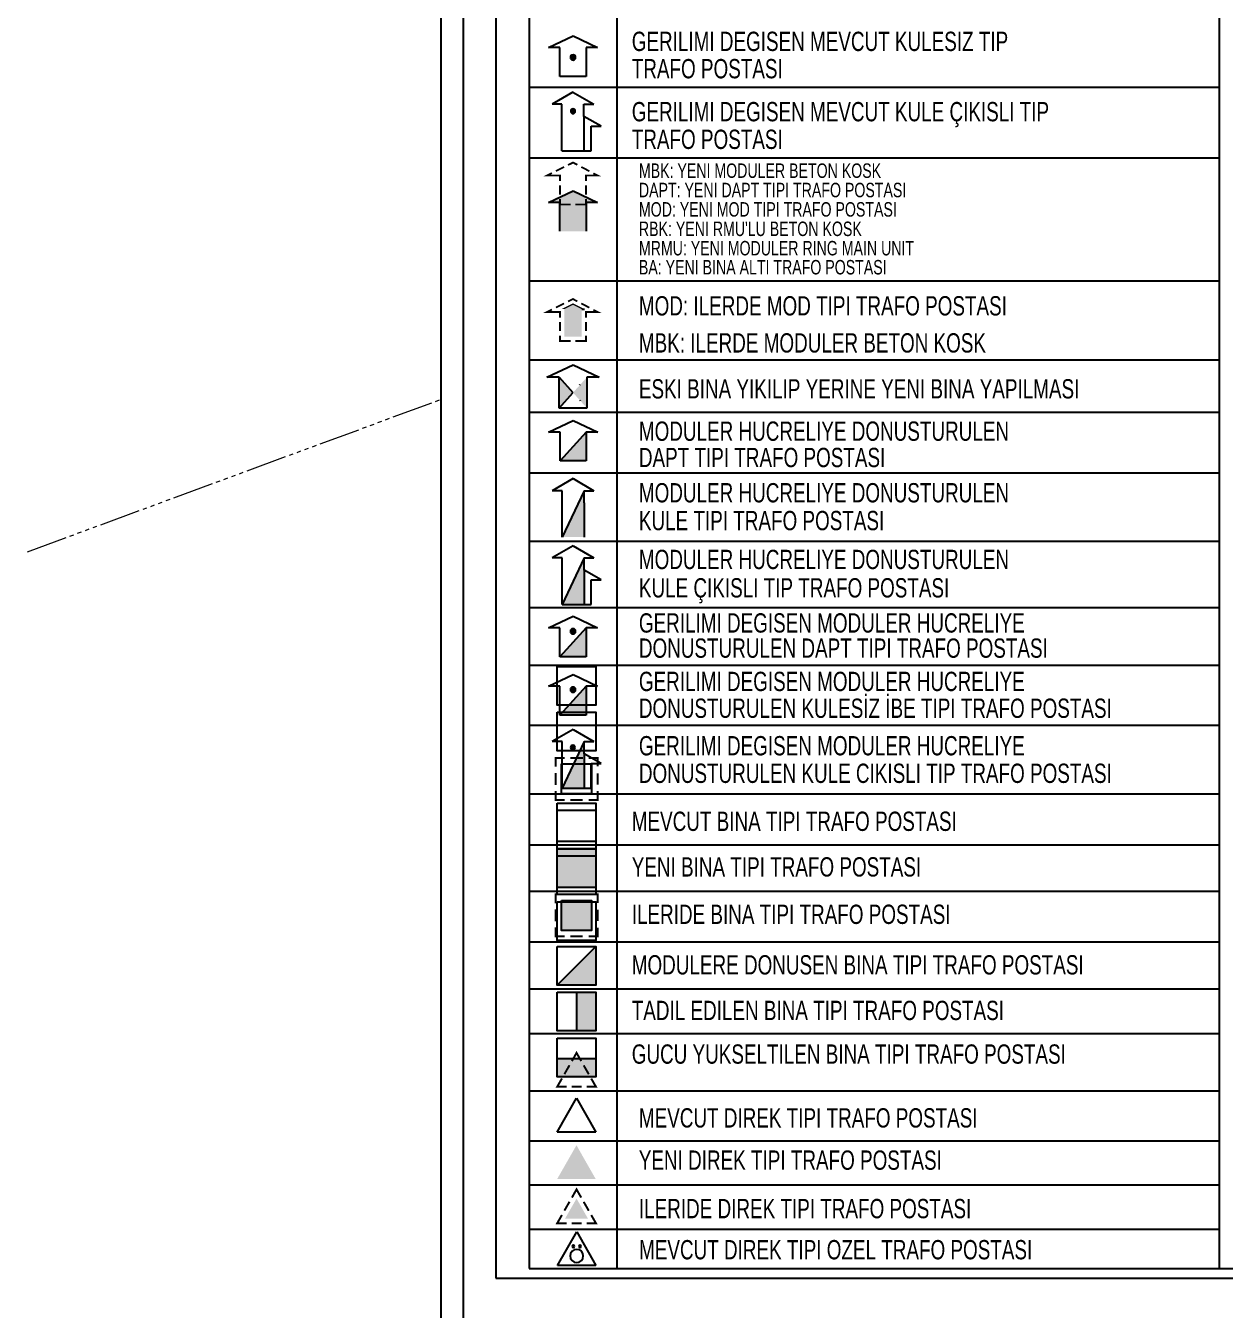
# Model space of a CAD drawing. Header units: millimetres. Extents: x 615240 to 617330, y 4151758 to 4153557.
# Drawn here: x 616525.9 to 616672.1, y 4152940 to 4153096.6 of the extents above; entities that cross this region are included whole.
import ezdxf
from ezdxf.xclip import XClip

# ---------------------------------------------------------------- set-up
doc = ezdxf.new("R2010")
doc.units = ezdxf.units.MM
doc.header["$XCLIPFRAME"] = 2
doc.linetypes.add('DASHDOT', pattern=[5, 2.5, -1.25, 0, -1.25])
doc.layers.add('01_UYGALAN_TARAMA', color=26, linetype='Continuous', lineweight=20)
doc.styles.get("Standard").update_dxf_attribs({"font": 'Arial'})

# ---------------------------------------------------------------- blocks, each defined once
blk = doc.blocks.new('fggg')
at = {"layer": '01_UYGALAN_TARAMA', "color": 252}
for p, q in [((616570.72, 4153048.91, 0.95), (616575.41, 4153050.64, 0.95)), ((616575.88, 4153050.81, 0.95), (616576.35, 4153050.98, 0.95)), ((616567.91, 4153047.87, 0.95), (616568.38, 4153048.04, 0.95)), ((616568.84, 4153048.22, 0.95), (616569.31, 4153048.39, 0.95)), ((616569.78, 4153048.56, 0.95), (616570.25, 4153048.74, 0.95)), ((616561.81, 4153045.62, 0.95), (616566.5, 4153047.35, 0.95)), ((616566.97, 4153047.53, 0.95), (616567.44, 4153047.7, 0.95)), ((616559.93, 4153044.93, 0.95), (616560.4, 4153045.1, 0.95)), ((616560.87, 4153045.28, 0.95), (616561.34, 4153045.45, 0.95)), ((616552.89, 4153042.34, 0.95), (616557.59, 4153044.07, 0.95)), ((616558.05, 4153044.24, 0.95), (616558.52, 4153044.41, 0.95)), ((616558.99, 4153044.59, 0.95), (616559.46, 4153044.76, 0.95)), ((616551.02, 4153041.65, 0.95), (616551.49, 4153041.82, 0.95)), ((616551.96, 4153041.99, 0.95), (616552.42, 4153042.16, 0.95)), ((616543.98, 4153039.05, 0.95), (616548.67, 4153040.78, 0.95)), ((616549.14, 4153040.95, 0.95), (616549.61, 4153041.13, 0.95)), ((616550.08, 4153041.3, 0.95), (616550.55, 4153041.47, 0.95)), ((616542.1, 4153038.36, 0.95), (616542.57, 4153038.53, 0.95)), ((616543.04, 4153038.71, 0.95), (616543.51, 4153038.88, 0.95)), ((616535.07, 4153035.77, 0.95), (616539.76, 4153037.49, 0.95)), ((616540.23, 4153037.67, 0.95), (616540.7, 4153037.84, 0.95)), ((616541.17, 4153038.01, 0.95), (616541.63, 4153038.19, 0.95)), ((616534.13, 4153035.42, 0.95), (616534.6, 4153035.59, 0.95)), ((616526.15, 4153032.48, 0.95), (616530.84, 4153034.21, 0.95)), ((616531.31, 4153034.38, 0.95), (616531.78, 4153034.55, 0.95)), ((616532.25, 4153034.73, 0.95), (616532.72, 4153034.9, 0.95)), ((616533.19, 4153035.07, 0.95), (616533.66, 4153035.25, 0.95))]:
    blk.add_line(p, q, dxfattribs=at)

msp = doc.modelspace()

# ---------------------------------------------------------------- hatches: boundary and pattern name
for points in [[(616592.94, 4153092.73), (616592.94, 4153092.75), (616592.93, 4153092.77), (616592.93, 4153092.79), (616592.93, 4153092.8), (616592.92, 4153092.82), (616592.92, 4153092.84), (616592.91, 4153092.86), (616592.9, 4153092.88), (616592.89, 4153092.89), (616592.88, 4153092.91), (616592.87, 4153092.92), (616592.86, 4153092.94), (616592.84, 4153092.95), (616592.83, 4153092.97), (616592.81, 4153092.98), (616592.8, 4153092.99), (616592.78, 4153093), (616592.77, 4153093.01), (616592.75, 4153093.02), (616592.73, 4153093.02), (616592.71, 4153093.03), (616592.69, 4153093.04), (616592.68, 4153093.04), (616592.66, 4153093.04), (616592.64, 4153093.04), (616592.62, 4153093.05), (616592.6, 4153093.04), (616592.58, 4153093.04), (616592.56, 4153093.04), (616592.54, 4153093.04), (616592.52, 4153093.03), (616592.51, 4153093.02), (616592.49, 4153093.02), (616592.47, 4153093.01), (616592.45, 4153093), (616592.44, 4153092.99), (616592.42, 4153092.98), (616592.41, 4153092.97), (616592.39, 4153092.95), (616592.38, 4153092.94), (616592.37, 4153092.92), (616592.36, 4153092.91), (616592.35, 4153092.89), (616592.34, 4153092.88), (616592.33, 4153092.86), (616592.32, 4153092.84), (616592.32, 4153092.82), (616592.31, 4153092.8), (616592.31, 4153092.79), (616592.3, 4153092.77), (616592.3, 4153092.75), (616592.3, 4153092.73), (616592.3, 4153092.71), (616592.3, 4153092.69), (616592.31, 4153092.67), (616592.31, 4153092.65), (616592.32, 4153092.63), (616592.32, 4153092.62), (616592.33, 4153092.6), (616592.34, 4153092.58), (616592.35, 4153092.56), (616592.36, 4153092.55), (616592.37, 4153092.53), (616592.38, 4153092.52), (616592.39, 4153092.5), (616592.41, 4153092.49), (616592.42, 4153092.48), (616592.44, 4153092.47), (616592.45, 4153092.46), (616592.47, 4153092.45), (616592.49, 4153092.44), (616592.51, 4153092.43), (616592.52, 4153092.42), (616592.54, 4153092.42), (616592.56, 4153092.42), (616592.58, 4153092.41), (616592.6, 4153092.41), (616592.62, 4153092.41), (616592.64, 4153092.41), (616592.66, 4153092.41), (616592.68, 4153092.42), (616592.69, 4153092.42), (616592.71, 4153092.42), (616592.73, 4153092.43), (616592.75, 4153092.44), (616592.77, 4153092.45), (616592.78, 4153092.46), (616592.8, 4153092.47), (616592.81, 4153092.48), (616592.83, 4153092.49), (616592.84, 4153092.5), (616592.86, 4153092.52), (616592.87, 4153092.53), (616592.88, 4153092.55), (616592.89, 4153092.56), (616592.9, 4153092.58), (616592.91, 4153092.6), (616592.92, 4153092.62), (616592.92, 4153092.63), (616592.93, 4153092.65), (616592.93, 4153092.67), (616592.93, 4153092.69), (616592.94, 4153092.71)], [(616592.9, 4153086.17), (616592.9, 4153086.19), (616592.9, 4153086.2), (616592.9, 4153086.22), (616592.89, 4153086.24), (616592.89, 4153086.25), (616592.88, 4153086.27), (616592.88, 4153086.29), (616592.87, 4153086.3), (616592.86, 4153086.32), (616592.85, 4153086.33), (616592.84, 4153086.34), (616592.83, 4153086.36), (616592.82, 4153086.37), (616592.81, 4153086.38), (616592.79, 4153086.39), (616592.78, 4153086.4), (616592.76, 4153086.41), (616592.75, 4153086.42), (616592.73, 4153086.43), (616592.72, 4153086.43), (616592.7, 4153086.44), (616592.69, 4153086.44), (616592.67, 4153086.45), (616592.65, 4153086.45), (616592.64, 4153086.45), (616592.62, 4153086.45), (616592.6, 4153086.45), (616592.58, 4153086.45), (616592.57, 4153086.45), (616592.55, 4153086.44), (616592.53, 4153086.44), (616592.52, 4153086.43), (616592.5, 4153086.43), (616592.49, 4153086.42), (616592.47, 4153086.41), (616592.46, 4153086.4), (616592.44, 4153086.39), (616592.43, 4153086.38), (616592.42, 4153086.37), (616592.41, 4153086.36), (616592.4, 4153086.34), (616592.39, 4153086.33), (616592.38, 4153086.32), (616592.37, 4153086.3), (616592.36, 4153086.29), (616592.36, 4153086.27), (616592.35, 4153086.25), (616592.34, 4153086.24), (616592.34, 4153086.22), (616592.34, 4153086.2), (616592.34, 4153086.19), (616592.34, 4153086.17), (616592.34, 4153086.15), (616592.34, 4153086.14), (616592.34, 4153086.12), (616592.34, 4153086.1), (616592.35, 4153086.09), (616592.36, 4153086.07), (616592.36, 4153086.05), (616592.37, 4153086.04), (616592.38, 4153086.02), (616592.39, 4153086.01), (616592.4, 4153086), (616592.41, 4153085.98), (616592.42, 4153085.97), (616592.43, 4153085.96), (616592.44, 4153085.95), (616592.46, 4153085.94), (616592.47, 4153085.93), (616592.49, 4153085.92), (616592.5, 4153085.91), (616592.52, 4153085.91), (616592.53, 4153085.9), (616592.55, 4153085.9), (616592.57, 4153085.89), (616592.58, 4153085.89), (616592.6, 4153085.89), (616592.62, 4153085.89), (616592.64, 4153085.89), (616592.65, 4153085.89), (616592.67, 4153085.89), (616592.69, 4153085.9), (616592.7, 4153085.9), (616592.72, 4153085.91), (616592.73, 4153085.91), (616592.75, 4153085.92), (616592.76, 4153085.93), (616592.78, 4153085.94), (616592.79, 4153085.95), (616592.81, 4153085.96), (616592.82, 4153085.97), (616592.83, 4153085.98), (616592.84, 4153086), (616592.85, 4153086.01), (616592.86, 4153086.02), (616592.87, 4153086.04), (616592.88, 4153086.05), (616592.88, 4153086.07), (616592.89, 4153086.09), (616592.89, 4153086.1), (616592.9, 4153086.12), (616592.9, 4153086.14), (616592.9, 4153086.15)], [(616594.22, 4153047.07), (616591.04, 4153043.55), (616594.22, 4153043.55)], [(616591.28, 4153034.26), (616593.96, 4153034.26), (616593.96, 4153038.43), (616593.96, 4153039.92)], [(616591.28, 4153026.06), (616593.96, 4153026.06), (616593.96, 4153030.23), (616593.96, 4153031.72)], [(616594.21, 4153023.2), (616591.03, 4153019.67), (616594.21, 4153019.67)], [(616592.94, 4153022.77), (616592.94, 4153022.79), (616592.93, 4153022.8), (616592.93, 4153022.82), (616592.93, 4153022.84), (616592.92, 4153022.86), (616592.92, 4153022.88), (616592.91, 4153022.9), (616592.9, 4153022.91), (616592.89, 4153022.93), (616592.88, 4153022.95), (616592.87, 4153022.96), (616592.86, 4153022.98), (616592.84, 4153022.99), (616592.83, 4153023), (616592.81, 4153023.02), (616592.8, 4153023.03), (616592.78, 4153023.04), (616592.77, 4153023.05), (616592.75, 4153023.06), (616592.73, 4153023.06), (616592.71, 4153023.07), (616592.69, 4153023.07), (616592.68, 4153023.08), (616592.66, 4153023.08), (616592.64, 4153023.08), (616592.62, 4153023.08), (616592.6, 4153023.08), (616592.58, 4153023.08), (616592.56, 4153023.08), (616592.54, 4153023.07), (616592.52, 4153023.07), (616592.51, 4153023.06), (616592.49, 4153023.06), (616592.47, 4153023.05), (616592.45, 4153023.04), (616592.44, 4153023.03), (616592.42, 4153023.02), (616592.41, 4153023), (616592.39, 4153022.99), (616592.38, 4153022.98), (616592.37, 4153022.96), (616592.36, 4153022.95), (616592.35, 4153022.93), (616592.34, 4153022.91), (616592.33, 4153022.9), (616592.32, 4153022.88), (616592.32, 4153022.86), (616592.31, 4153022.84), (616592.31, 4153022.82), (616592.3, 4153022.8), (616592.3, 4153022.79), (616592.3, 4153022.77), (616592.3, 4153022.75), (616592.3, 4153022.73), (616592.31, 4153022.71), (616592.31, 4153022.69), (616592.32, 4153022.67), (616592.32, 4153022.65), (616592.33, 4153022.64), (616592.34, 4153022.62), (616592.35, 4153022.6), (616592.36, 4153022.59), (616592.37, 4153022.57), (616592.38, 4153022.56), (616592.39, 4153022.54), (616592.41, 4153022.53), (616592.42, 4153022.52), (616592.44, 4153022.5), (616592.45, 4153022.49), (616592.47, 4153022.49), (616592.49, 4153022.48), (616592.51, 4153022.47), (616592.52, 4153022.46), (616592.54, 4153022.46), (616592.56, 4153022.45), (616592.58, 4153022.45), (616592.6, 4153022.45), (616592.62, 4153022.45), (616592.64, 4153022.45), (616592.66, 4153022.45), (616592.68, 4153022.45), (616592.69, 4153022.46), (616592.71, 4153022.46), (616592.73, 4153022.47), (616592.75, 4153022.48), (616592.77, 4153022.49), (616592.78, 4153022.49), (616592.8, 4153022.5), (616592.81, 4153022.52), (616592.83, 4153022.53), (616592.84, 4153022.54), (616592.86, 4153022.56), (616592.87, 4153022.57), (616592.88, 4153022.59), (616592.89, 4153022.6), (616592.9, 4153022.62), (616592.91, 4153022.64), (616592.92, 4153022.65), (616592.92, 4153022.67), (616592.93, 4153022.69), (616592.93, 4153022.71), (616592.93, 4153022.73), (616592.94, 4153022.75)], [(616594.21, 4153016.1), (616591.03, 4153012.57), (616594.21, 4153012.57)], [(616592.94, 4153015.66), (616592.94, 4153015.68), (616592.93, 4153015.7), (616592.93, 4153015.72), (616592.93, 4153015.74), (616592.92, 4153015.76), (616592.92, 4153015.78), (616592.91, 4153015.79), (616592.9, 4153015.81), (616592.89, 4153015.83), (616592.88, 4153015.84), (616592.87, 4153015.86), (616592.86, 4153015.87), (616592.84, 4153015.89), (616592.83, 4153015.9), (616592.81, 4153015.91), (616592.8, 4153015.93), (616592.78, 4153015.94), (616592.77, 4153015.95), (616592.75, 4153015.95), (616592.73, 4153015.96), (616592.71, 4153015.97), (616592.69, 4153015.97), (616592.68, 4153015.98), (616592.66, 4153015.98), (616592.64, 4153015.98), (616592.62, 4153015.98), (616592.6, 4153015.98), (616592.58, 4153015.98), (616592.56, 4153015.98), (616592.54, 4153015.97), (616592.52, 4153015.97), (616592.51, 4153015.96), (616592.49, 4153015.95), (616592.47, 4153015.95), (616592.45, 4153015.94), (616592.44, 4153015.93), (616592.42, 4153015.91), (616592.41, 4153015.9), (616592.39, 4153015.89), (616592.38, 4153015.87), (616592.37, 4153015.86), (616592.36, 4153015.84), (616592.35, 4153015.83), (616592.34, 4153015.81), (616592.33, 4153015.79), (616592.32, 4153015.78), (616592.32, 4153015.76), (616592.31, 4153015.74), (616592.31, 4153015.72), (616592.3, 4153015.7), (616592.3, 4153015.68), (616592.3, 4153015.66), (616592.3, 4153015.64), (616592.3, 4153015.63), (616592.31, 4153015.61), (616592.31, 4153015.59), (616592.32, 4153015.57), (616592.32, 4153015.55), (616592.33, 4153015.53), (616592.34, 4153015.52), (616592.35, 4153015.5), (616592.36, 4153015.48), (616592.37, 4153015.47), (616592.38, 4153015.45), (616592.39, 4153015.44), (616592.41, 4153015.43), (616592.42, 4153015.41), (616592.44, 4153015.4), (616592.45, 4153015.39), (616592.47, 4153015.38), (616592.49, 4153015.37), (616592.51, 4153015.37), (616592.52, 4153015.36), (616592.54, 4153015.36), (616592.56, 4153015.35), (616592.58, 4153015.35), (616592.6, 4153015.35), (616592.62, 4153015.35), (616592.64, 4153015.35), (616592.66, 4153015.35), (616592.68, 4153015.35), (616592.69, 4153015.36), (616592.71, 4153015.36), (616592.73, 4153015.37), (616592.75, 4153015.37), (616592.77, 4153015.38), (616592.78, 4153015.39), (616592.8, 4153015.4), (616592.81, 4153015.41), (616592.83, 4153015.43), (616592.84, 4153015.44), (616592.86, 4153015.45), (616592.87, 4153015.47), (616592.88, 4153015.48), (616592.89, 4153015.5), (616592.9, 4153015.52), (616592.91, 4153015.53), (616592.92, 4153015.55), (616592.92, 4153015.57), (616592.93, 4153015.59), (616592.93, 4153015.61), (616592.93, 4153015.63), (616592.94, 4153015.64)], [(616591.28, 4153003.67), (616593.96, 4153003.67), (616593.96, 4153007.85), (616593.96, 4153009.34)], [(616592.88, 4153008.61), (616592.88, 4153008.62), (616592.88, 4153008.64), (616592.87, 4153008.66), (616592.87, 4153008.67), (616592.87, 4153008.69), (616592.86, 4153008.71), (616592.85, 4153008.72), (616592.85, 4153008.74), (616592.84, 4153008.75), (616592.83, 4153008.77), (616592.82, 4153008.78), (616592.81, 4153008.79), (616592.8, 4153008.81), (616592.78, 4153008.82), (616592.77, 4153008.83), (616592.76, 4153008.84), (616592.74, 4153008.85), (616592.73, 4153008.86), (616592.71, 4153008.86), (616592.7, 4153008.87), (616592.68, 4153008.88), (616592.66, 4153008.88), (616592.65, 4153008.88), (616592.63, 4153008.89), (616592.61, 4153008.89), (616592.6, 4153008.89), (616592.58, 4153008.89), (616592.56, 4153008.89), (616592.55, 4153008.88), (616592.53, 4153008.88), (616592.51, 4153008.88), (616592.5, 4153008.87), (616592.48, 4153008.86), (616592.46, 4153008.86), (616592.45, 4153008.85), (616592.44, 4153008.84), (616592.42, 4153008.83), (616592.41, 4153008.82), (616592.4, 4153008.81), (616592.38, 4153008.79), (616592.37, 4153008.78), (616592.36, 4153008.77), (616592.35, 4153008.75), (616592.35, 4153008.74), (616592.34, 4153008.72), (616592.33, 4153008.71), (616592.33, 4153008.69), (616592.32, 4153008.67), (616592.32, 4153008.66), (616592.32, 4153008.64), (616592.31, 4153008.62), (616592.31, 4153008.61), (616592.31, 4153008.59), (616592.32, 4153008.57), (616592.32, 4153008.56), (616592.32, 4153008.54), (616592.33, 4153008.52), (616592.33, 4153008.51), (616592.34, 4153008.49), (616592.35, 4153008.48), (616592.35, 4153008.46), (616592.36, 4153008.45), (616592.37, 4153008.43), (616592.38, 4153008.42), (616592.4, 4153008.41), (616592.41, 4153008.4), (616592.42, 4153008.38), (616592.44, 4153008.37), (616592.45, 4153008.37), (616592.46, 4153008.36), (616592.48, 4153008.35), (616592.5, 4153008.34), (616592.51, 4153008.34), (616592.53, 4153008.33), (616592.55, 4153008.33), (616592.56, 4153008.33), (616592.58, 4153008.32), (616592.6, 4153008.32), (616592.61, 4153008.32), (616592.63, 4153008.33), (616592.65, 4153008.33), (616592.66, 4153008.33), (616592.68, 4153008.34), (616592.7, 4153008.34), (616592.71, 4153008.35), (616592.73, 4153008.36), (616592.74, 4153008.37), (616592.76, 4153008.37), (616592.77, 4153008.38), (616592.78, 4153008.4), (616592.8, 4153008.41), (616592.81, 4153008.42), (616592.82, 4153008.43), (616592.83, 4153008.45), (616592.84, 4153008.46), (616592.85, 4153008.48), (616592.85, 4153008.49), (616592.86, 4153008.51), (616592.87, 4153008.52), (616592.87, 4153008.54), (616592.87, 4153008.56), (616592.88, 4153008.57), (616592.88, 4153008.59)], [(616590.7, 4152991.56), (616595.41, 4152991.56), (616595.41, 4152996.27), (616590.7, 4152996.27)], [(616591.23, 4152989.97), (616591.23, 4152986.31), (616594.88, 4152986.31), (616594.88, 4152989.97)], [(616590.7, 4152979.63), (616595.41, 4152979.63), (616595.41, 4152984.33)], [(616593.05, 4152974.06), (616595.41, 4152974.06), (616595.41, 4152978.77), (616593.05, 4152978.77)], [(616595.4, 4152968.3), (616595.4, 4152970.66), (616590.7, 4152970.66), (616590.7, 4152968.3)]]:
    msp.add_hatch(color=5).paths.add_polyline_path(points)
at = {"linetype": 'DASHDOT'}
h = msp.add_hatch(color=5, dxfattribs=at)
h.paths.add_polyline_path([(616594.31, 4153053.74), (616592.62, 4153051.87), (616594.31, 4153049.99)])
h.paths.add_polyline_path([(616590.93, 4153049.99), (616592.62, 4153051.87), (616590.93, 4153053.74)])

# ---------------------------------------------------------------- linework, layer by layer
for p, q in [((616583.2, 4153216.23), (616583.2, 4152943.93)), ((616587.28, 4153214.94), (616587.28, 4152945.08)), ((616597.95, 4153209.68), (616597.95, 4152945.08)), ((616671.36, 4153209.68), (616671.36, 4152945.08)), ((616587.28, 4153089.12), (616671.36, 4153089.12)), ((616587.28, 4153080.5), (616671.36, 4153080.5)), ((616587.28, 4153080.5), (616671.36, 4153080.5)), ((616587.28, 4153065.52), (616671.28, 4153065.52)), ((616587.28, 4153055.89), (616671.28, 4153055.89)), ((616587.28, 4153049.48), (616671.28, 4153049.48)), ((616587.28, 4153042.1), (616671.28, 4153042.1)), ((616587.28, 4153033.76), (616671.28, 4153033.76)), ((616587.28, 4153025.69), (616671.28, 4153025.69)), ((616587.28, 4153018.63), (616671.28, 4153018.63)), ((616587.28, 4153011.34), (616671.28, 4153011.34)), ((616587.28, 4153002.98), (616671.28, 4153002.98)), ((616587.28, 4153002.98), (616671.36, 4153002.98)), ((616587.28, 4152996.74), (616671.36, 4152996.74)), ((616587.28, 4152991.1), (616671.36, 4152991.1)), ((616587.28, 4152984.92), (616671.36, 4152984.92)), ((616587.28, 4152979.2), (616671.36, 4152979.2)), ((616587.28, 4152973.75), (616671.36, 4152973.75)), ((616587.28, 4152966.76), (616671.28, 4152966.76)), ((616587.28, 4152960.67), (616671.28, 4152960.67)), ((616587.28, 4152955.29), (616671.27, 4152955.29)), ((616587.28, 4152949.87), (616671.27, 4152949.87)), ((616587.28, 4152945.08), (616756.87, 4152945.08)), ((616583.2, 4152943.93), (616758.83, 4152943.93))]:
    msp.add_line(p, q)
at = {"color": 5}
for p, q in [((616589.62, 4153093.96), (616592.62, 4153095.37)), ((616592.62, 4153095.37), (616595.62, 4153093.96)), ((616591.03, 4153093.96), (616589.62, 4153093.96)), ((616591.03, 4153090.43), (616591.03, 4153093.96)), ((616594.21, 4153093.96), (616594.21, 4153090.43)), ((616595.62, 4153093.96), (616594.21, 4153093.96)), ((616594.21, 4153090.43), (616591.03, 4153090.43)), ((616592.61, 4153088.51), (616590.08, 4153087.02)), ((616592.61, 4153088.51), (616595.14, 4153087.02)), ((616591.27, 4153087.02), (616590.08, 4153087.02)), ((616591.27, 4153081.36), (616591.27, 4153087.02)), ((616593.95, 4153087.02), (616595.14, 4153087.02)), ((616593.95, 4153085.53), (616593.95, 4153087.02)), ((616593.95, 4153085.53), (616593.95, 4153081.36)), ((616596.04, 4153084.34), (616593.95, 4153085.53)), ((616594.85, 4153081.36), (616594.85, 4153084.34)), ((616594.85, 4153084.34), (616596.04, 4153084.34)), ((616591.27, 4153081.36), (616594.85, 4153081.36)), ((616589.62, 4153075.07), (616592.62, 4153076.48)), ((616592.62, 4153076.48), (616595.62, 4153075.07)), ((616591.03, 4153075.07), (616589.62, 4153075.07)), ((616591.03, 4153071.54), (616591.03, 4153075.07)), ((616595.62, 4153075.07), (616594.21, 4153075.07)), ((616594.21, 4153075.07), (616594.21, 4153071.54)), ((616593.68, 4153062.05), (616594.03, 4153062.05)), ((616589.43, 4153053.74), (616592.62, 4153055.25)), ((616592.62, 4153055.25), (616595.81, 4153053.74)), ((616590.93, 4153053.74), (616589.43, 4153053.74)), ((616590.93, 4153049.99), (616590.93, 4153053.74)), ((616595.81, 4153053.74), (616594.31, 4153053.74)), ((616594.31, 4153053.74), (616594.31, 4153049.99)), ((616594.31, 4153049.99), (616590.93, 4153049.99)), ((616589.63, 4153047.07), (616592.63, 4153048.48)), ((616592.63, 4153048.48), (616595.63, 4153047.07)), ((616591.04, 4153047.07), (616589.63, 4153047.07)), ((616591.04, 4153043.55), (616591.04, 4153047.07)), ((616594.22, 4153047.07), (616591.04, 4153043.55)), ((616595.63, 4153047.07), (616594.22, 4153047.07)), ((616594.22, 4153047.07), (616594.22, 4153043.55)), ((616594.22, 4153043.55), (616591.04, 4153043.55)), ((616592.62, 4153041.41), (616590.09, 4153039.92)), ((616592.62, 4153041.41), (616595.15, 4153039.92)), ((616591.28, 4153039.92), (616590.09, 4153039.92)), ((616593.96, 4153039.92), (616591.28, 4153034.26)), ((616591.28, 4153034.26), (616591.28, 4153039.92)), ((616593.96, 4153039.92), (616595.15, 4153039.92)), ((616593.96, 4153038.43), (616593.96, 4153039.92)), ((616593.96, 4153038.43), (616593.96, 4153034.26)), ((616592.62, 4153033.21), (616590.09, 4153031.72)), ((616592.62, 4153033.21), (616595.15, 4153031.72)), ((616591.28, 4153031.72), (616590.09, 4153031.72)), ((616593.96, 4153031.72), (616591.28, 4153026.06)), ((616591.28, 4153026.06), (616591.28, 4153031.72)), ((616593.96, 4153030.23), (616593.96, 4153031.72)), ((616593.96, 4153031.72), (616595.15, 4153031.72)), ((616593.96, 4153030.23), (616593.96, 4153026.06)), ((616596.05, 4153029.04), (616593.96, 4153030.23)), ((616594.85, 4153026.06), (616594.85, 4153029.04)), ((616594.85, 4153029.04), (616596.05, 4153029.04)), ((616591.28, 4153026.06), (616594.85, 4153026.06)), ((616589.62, 4153023.2), (616592.62, 4153024.61)), ((616592.62, 4153024.61), (616595.62, 4153023.2)), ((616591.03, 4153023.2), (616589.62, 4153023.2)), ((616594.21, 4153023.2), (616591.03, 4153019.67)), ((616591.03, 4153019.67), (616591.03, 4153023.2)), ((616594.21, 4153023.2), (616594.21, 4153019.67)), ((616595.62, 4153023.2), (616594.21, 4153023.2)), ((616594.21, 4153019.67), (616591.03, 4153019.67)), ((616589.62, 4153016.1), (616592.62, 4153017.51)), ((616592.62, 4153017.51), (616595.62, 4153016.1)), ((616591.03, 4153016.1), (616589.62, 4153016.1)), ((616594.21, 4153016.1), (616591.03, 4153012.57)), ((616591.03, 4153012.57), (616591.03, 4153016.1)), ((616594.21, 4153016.1), (616594.21, 4153012.57)), ((616595.62, 4153016.1), (616594.21, 4153016.1)), ((616594.21, 4153012.57), (616591.03, 4153012.57)), ((616592.62, 4153010.82), (616590.09, 4153009.34)), ((616592.62, 4153010.82), (616595.15, 4153009.34)), ((616591.28, 4153009.34), (616590.09, 4153009.34)), ((616591.28, 4153003.67), (616591.28, 4153009.34)), ((616593.96, 4153009.34), (616591.28, 4153003.67)), ((616593.96, 4153009.34), (616595.15, 4153009.34)), ((616593.96, 4153007.85), (616593.96, 4153009.34)), ((616596.05, 4153006.65), (616593.96, 4153007.85)), ((616593.96, 4153007.85), (616593.96, 4153003.67)), ((616594.85, 4153006.65), (616596.05, 4153006.65)), ((616594.85, 4153003.67), (616594.85, 4153006.65)), ((616591.28, 4153003.67), (616594.85, 4153003.67)), ((616590.7, 4152979.63), (616595.41, 4152984.33)), ((616593.05, 4152978.77), (616593.05, 4152974.06)), ((616595.41, 4152970.65), (616590.7, 4152970.65)), ((616590.7, 4152961.73), (616593.05, 4152965.85)), ((616593.05, 4152965.85), (616595.41, 4152961.73)), ((616595.41, 4152961.73), (616590.7, 4152961.73)), ((616590.71, 4152945.44), (616593.07, 4152949.56)), ((616593.07, 4152949.56), (616595.42, 4152945.44)), ((616595.42, 4152945.44), (616590.71, 4152945.44))]:
    msp.add_line(p, q, dxfattribs=at)
at = {"color": 5, "linetype": 'DASHDOT'}
for p, q in [((616590.93, 4153053.74), (616594.31, 4153049.99)), ((616590.93, 4153049.99), (616594.31, 4153053.74))]:
    msp.add_line(p, q, dxfattribs=at)
msp.add_lwpolyline([(616579.24, 4152657.5), (615240.4, 4152657.5), (615240.4, 4153557.29), (616579.24, 4153557.29)], close=True)
msp.add_lwpolyline([(616576.54, 4152657.5), (616576.54, 4153486.88)])
at = {"color": 7}
msp.add_lwpolyline([(616767.24, 4152657.5), (616767.24, 4153219.38), (616579.24, 4153219.38), (616579.24, 4152657.5)], close=True, dxfattribs=at)
at = {"color": 5, "flags": 128}
for points, const_width in [([(616590.54, 4153078.88), (616591.54, 4153079.38)], 0.221), ([(616592.02, 4153079.62), (616592.62, 4153079.92), (616593.15, 4153079.65)], 0.221), ([(616593.63, 4153079.39), (616594.61, 4153078.87)], 0.221), ([(616591.03, 4153077.67), (616591.03, 4153078.34), (616589.45, 4153078.34), (616590.05, 4153078.64)], 0.221), ([(616595.1, 4153078.61), (616595.62, 4153078.34), (616594.21, 4153078.34), (616594.21, 4153077.67)], 0.221), ([(616591.03, 4153076.02), (616591.03, 4153077.13)], 0.221), ([(616594.21, 4153077.13), (616594.21, 4153076.02)], 0.221), ([(616592.35, 4153074.81), (616591.03, 4153074.81), (616591.03, 4153075.47)], 0.221), ([(616594.21, 4153075.47), (616594.21, 4153074.81), (616592.89, 4153074.81)], 0.221), ([(616591.03, 4153061.03), (616591.03, 4153061.7), (616589.45, 4153061.7), (616590.05, 4153062)], 0.221), ([(616590.54, 4153062.24), (616591.54, 4153062.74)], 0.221), ([(616592.02, 4153062.98), (616592.62, 4153063.28), (616593.15, 4153063)], 0.221), ([(616593.63, 4153062.75), (616594.61, 4153062.23)], 0.221), ([(616595.1, 4153061.97), (616595.62, 4153061.7), (616594.21, 4153061.7), (616594.21, 4153061.03)], 0.221), ([(616591.03, 4153059.38), (616591.03, 4153060.48)], 0.221), ([(616594.21, 4153060.49), (616594.21, 4153059.38)], 0.221), ([(616592.35, 4153058.17), (616591.03, 4153058.17), (616591.03, 4153058.83)], 0.221), ([(616594.21, 4153058.83), (616594.21, 4153058.17), (616592.89, 4153058.17)], 0.221), ([(616590.49, 4153006.27), (616590.49, 4153007.34), (616591.61, 4153007.34)], 0.245), ([(616592.28, 4153007.34), (616593.82, 4153007.34)], 0.245), ([(616594.53, 4153007.34), (616595.62, 4153007.34), (616595.62, 4153006.3)], 0.245), ([(616590.49, 4153004.04), (616590.49, 4153005.52)], 0.245), ([(616595.62, 4153005.48), (616595.62, 4153004.08)], 0.245), ([(616591.59, 4153002.22), (616590.49, 4153002.22), (616590.49, 4153003.31)], 0.245), ([(616595.62, 4153003.3), (616595.62, 4153002.22), (616594.52, 4153002.22)], 0.245), ([(616593.79, 4153002.22), (616592.3, 4153002.22)], 0.245), ([(616590.49, 4152989.63), (616590.49, 4152990.7), (616591.61, 4152990.7)], 0.245), ([(616592.28, 4152990.7), (616593.82, 4152990.7)], 0.245), ([(616594.53, 4152990.7), (616595.62, 4152990.7), (616595.62, 4152989.66)], 0.245), ([(616590.49, 4152987.4), (616590.49, 4152988.88)], 0.245), ([(616595.62, 4152988.84), (616595.62, 4152987.44)], 0.245), ([(616591.59, 4152985.58), (616590.49, 4152985.58), (616590.49, 4152986.67)], 0.245), ([(616593.79, 4152985.58), (616592.3, 4152985.58)], 0.245), ([(616595.62, 4152986.66), (616595.62, 4152985.58), (616594.52, 4152985.58)], 0.245), ([(616592.49, 4152970.38), (616593.05, 4152971.38), (616593.62, 4152970.38)], 0.245), ([(616591.57, 4152968.79), (616592.19, 4152969.87)], 0.245), ([(616593.92, 4152969.86), (616594.54, 4152968.78)], 0.245), ([(616591.85, 4152967.26), (616590.7, 4152967.26), (616591.27, 4152968.26)], 0.245), ([(616594.84, 4152968.25), (616595.41, 4152967.26), (616594.28, 4152967.26)], 0.245), ([(616593.67, 4152967.26), (616592.44, 4152967.26)], 0.245), ([(616592.49, 4152953.74), (616593.05, 4152954.74), (616593.62, 4152953.74)], 0.245), ([(616591.57, 4152952.15), (616592.19, 4152953.23)], 0.245), ([(616593.92, 4152953.22), (616594.54, 4152952.14)], 0.245), ([(616591.85, 4152950.62), (616590.7, 4152950.62), (616591.27, 4152951.62)], 0.245), ([(616594.84, 4152951.61), (616595.41, 4152950.62), (616594.28, 4152950.62)], 0.245), ([(616593.67, 4152950.62), (616592.44, 4152950.62)], 0.245)]:
    msp.add_lwpolyline(points, dxfattribs=dict(at, const_width=const_width))
for points in [[(616590.7, 4153018.47), (616595.41, 4153018.47), (616595.41, 4153013.77), (616590.7, 4153013.77)], [(616590.7, 4153012.91), (616595.41, 4153012.91), (616595.41, 4153008.21), (616590.7, 4153008.21)], [(616591.23, 4153006.61), (616594.88, 4153006.61), (616594.88, 4153002.95), (616591.23, 4153002.95)], [(616590.7, 4153001.83), (616595.41, 4153001.83), (616595.41, 4152997.13), (616590.7, 4152997.13)], [(616590.7, 4153000.97), (616595.41, 4153000.97), (616595.41, 4152996.27), (616590.7, 4152996.27)], [(616590.7, 4152996.27), (616595.41, 4152996.27), (616595.41, 4152991.56), (616590.7, 4152991.56)], [(616590.7, 4152995.41), (616595.41, 4152995.41), (616595.41, 4152990.7), (616590.7, 4152990.7)], [(616591.23, 4152989.97), (616594.88, 4152989.97), (616594.88, 4152986.31), (616591.23, 4152986.31)], [(616590.7, 4152989.8), (616595.41, 4152989.8), (616595.41, 4152985.1), (616590.7, 4152985.1)], [(616590.7, 4152984.33), (616595.41, 4152984.33), (616595.41, 4152979.63), (616590.7, 4152979.63)], [(616590.7, 4152978.77), (616595.41, 4152978.77), (616595.41, 4152974.06), (616590.7, 4152974.06)], [(616590.7, 4152973.16), (616595.41, 4152973.16), (616595.41, 4152968.46), (616590.7, 4152968.46)]]:
    msp.add_lwpolyline(points, close=True, dxfattribs=at)
at = {"color": 5}
for centre, radius, start, end in [((616592.62, 4153092.73), 0.318, 0, 180), ((616592.62, 4153092.73), 0.318, 180, 0), ((616592.62, 4153086.17), 0.282, 0, 180), ((616592.62, 4153086.17), 0.282, 180, 0), ((616592.62, 4153022.77), 0.318, 0, 180), ((616592.62, 4153022.77), 0.318, 180, 0), ((616592.62, 4153015.66), 0.318, 0, 180), ((616592.62, 4153015.66), 0.318, 180, 0), ((616592.6, 4153008.61), 0.282, 0, 180), ((616592.6, 4153008.61), 0.282, 180, 0), ((616592.67, 4152947.8), 0.147, 0, 180), ((616592.67, 4152947.8), 0.147, 180, 0), ((616593.46, 4152947.8), 0.147, 0, 180), ((616593.46, 4152947.8), 0.147, 180, 0), ((616593.07, 4152946.62), 0.804, 0, 180), ((616593.07, 4152946.62), 0.804, 180, 0)]:
    msp.add_arc(centre, radius, start, end, dxfattribs=at)
for points in [[(616589.62, 4153075.07), (616592.62, 4153076.48), (616592.62, 4153075.07)], [(616592.62, 4153076.48), (616595.62, 4153075.07), (616592.62, 4153075.07)], [(616592.62, 4153075.07), (616592.62, 4153071.54), (616591.03, 4153075.07)], [(616591.03, 4153075.07), (616591.03, 4153071.54), (616592.62, 4153071.54)], [(616592.62, 4153075.07), (616594.21, 4153075.07), (616594.21, 4153071.54)], [(616594.21, 4153071.54), (616592.62, 4153071.54), (616592.62, 4153075.07)], [(616592.62, 4153062.75), (616591.21, 4153062.05), (616591.56, 4153062.05)], [(616591.56, 4153062.05), (616591.56, 4153062.05), (616592.62, 4153062.58), (616592.62, 4153062.75)], [(616591.56, 4153062.05), (616592.62, 4153062.58), (616593.68, 4153062.05)], [(616591.56, 4153058.7), (616593.68, 4153058.7), (616593.68, 4153062.05)], [(616593.68, 4153062.05), (616591.56, 4153062.05), (616591.56, 4153058.7)], [(616594.03, 4153062.05), (616592.62, 4153062.75), (616593.68, 4153062.05)], [(616593.68, 4153062.05), (616593.68, 4153062.05), (616592.62, 4153062.75), (616592.62, 4153062.58)], [(616593.04, 4152960.12), (616590.69, 4152956), (616595.39, 4152956)], [(616591.64, 4152951.15), (616593.05, 4152953.62), (616594.46, 4152951.15)]]:
    msp.add_solid(points, dxfattribs=at)

# ---------------------------------------------------------------- block references
ref = msp.add_blockref('fggg', (0, 0))
XClip(ref).set_block_clipping_path([(615240.4021353753, 4153557.293983656), (616576.5432835864, 4153557.293983656), (616576.5432835864, 4152657.5), (617142.5, 4152657.5), (617142.5, 4151777.5), (615240.4021353753, 4151757.5), (615240.4021353753, 4152657.5)])

# ---------------------------------------------------------------- texts
at = {"width": 0.7}
for s, height, p in [('GERILIMI DEGISEN MEVCUT KULESIZ TIP ', 2.352, (616599.78, 4153093.52)), ('TRAFO POSTASI', 2.352, (616599.78, 4153090.19)), ('GERILIMI DEGISEN MEVCUT KULE ÇIKISLI TIP ', 2.352, (616599.78, 4153084.95)), ('TRAFO POSTASI', 2.352, (616599.78, 4153081.58)), ('MBK: YENI MODULER BETON KOSK', 1.764, (616600.65, 4153078.05)), ('DAPT: YENI DAPT TIPI TRAFO POSTASI', 1.764, (616600.65, 4153075.69)), ('MOD: YENI MOD TIPI TRAFO POSTASI', 1.764, (616600.65, 4153073.33)), ("RBK: YENI RMU'LU BETON KOSK", 1.764, (616600.65, 4153070.96)), ('MRMU: YENI MODULER RING MAIN UNIT', 1.764, (616600.65, 4153068.6)), ('BA: YENI BINA ALTI TRAFO POSTASI', 1.764, (616600.65, 4153066.28)), ('MOD: ILERDE MOD TIPI TRAFO POSTASI', 2.352, (616600.65, 4153061.28)), ('MBK: ILERDE MODULER BETON KOSK', 2.352, (616600.65, 4153056.76)), ('ESKI BINA YIKILIP YERINE YENI BINA YAPILMASI', 2.352, (616600.65, 4153051.16)), ('MODULER HUCRELIYE DONUSTURULEN ', 2.352, (616600.65, 4153046)), ('DAPT TIPI TRAFO POSTASI', 2.352, (616600.65, 4153042.79)), ('MODULER HUCRELIYE DONUSTURULEN', 2.352, (616600.65, 4153038.49)), ('KULE TIPI TRAFO POSTASI', 2.352, (616600.65, 4153035.1)), ('MODULER HUCRELIYE DONUSTURULEN', 2.352, (616600.65, 4153030.36)), ('KULE ÇIKISLI TIP TRAFO POSTASI', 2.352, (616600.65, 4153026.9)), ('GERILIMI DEGISEN MODULER HUCRELIYE  ', 2.352, (616600.65, 4153022.62)), ('DONUSTURULEN DAPT TIPI TRAFO POSTASI', 2.352, (616600.65, 4153019.55)), ('GERILIMI DEGISEN MODULER HUCRELIYE  ', 2.352, (616600.65, 4153015.49)), ('DONUSTURULEN KULESİZ İBE TIPI TRAFO POSTASI', 2.352, (616600.65, 4153012.22)), ('GERILIMI DEGISEN MODULER HUCRELIYE  ', 2.352, (616600.65, 4153007.65)), ('DONUSTURULEN KULE CIKISLI TIP TRAFO POSTASI', 2.352, (616600.65, 4153004.29)), ('MEVCUT BINA TIPI TRAFO POSTASI', 2.352, (616599.78, 4152998.44)), ('YENI BINA TIPI TRAFO POSTASI', 2.352, (616599.78, 4152992.88)), ('ILERIDE BINA TIPI TRAFO POSTASI', 2.352, (616599.78, 4152987.1)), ('MODULERE DONUSEN BINA TIPI TRAFO POSTASI', 2.352, (616599.78, 4152980.94)), ('TADIL EDILEN BINA TIPI TRAFO POSTASI', 2.352, (616599.78, 4152975.38)), ('GUCU YUKSELTILEN BINA TIPI TRAFO POSTASI', 2.352, (616599.78, 4152970.06)), ('MEVCUT DIREK TIPI TRAFO POSTASI', 2.352, (616600.65, 4152962.28)), ('YENI DIREK TIPI TRAFO POSTASI', 2.352, (616600.64, 4152957.13)), ('ILERIDE DIREK TIPI TRAFO POSTASI', 2.352, (616600.65, 4152951.22)), ('MEVCUT DIREK TIPI OZEL TRAFO POSTASI', 2.352, (616600.67, 4152946.21))]:
    msp.add_text(s, height=height, dxfattribs=at).set_placement(p)

doc.saveas('drawing.dxf')
